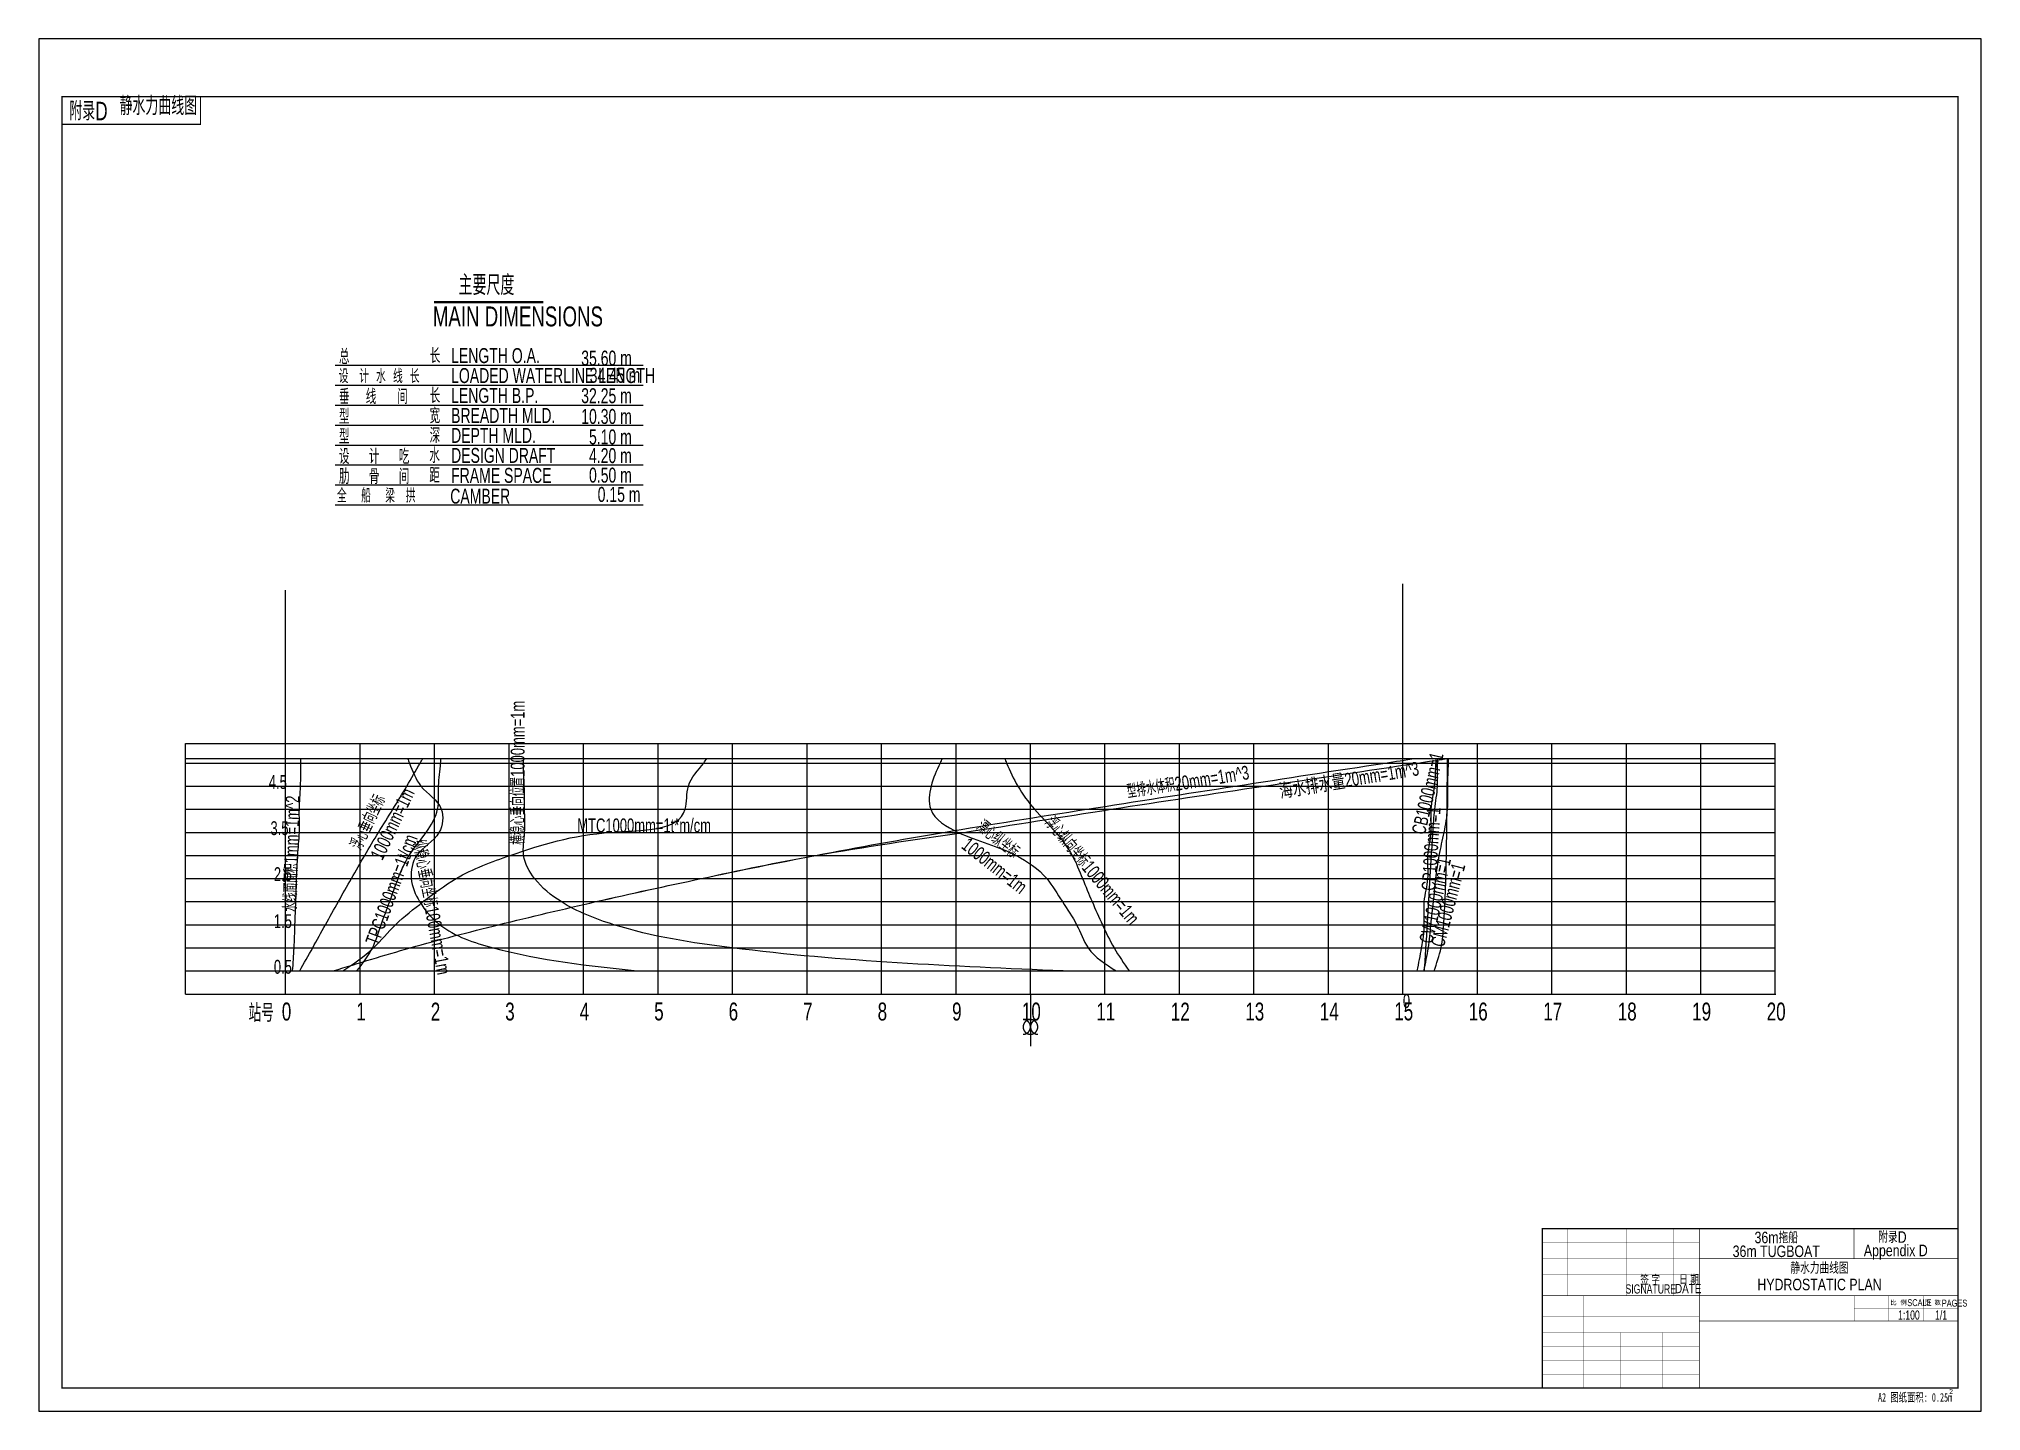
# Model space of a CAD drawing. Extents: x -651345 to -609295, y -285161 to -255461.
import ezdxf
from ezdxf.enums import TextEntityAlignment as Align

# ---------------------------------------------------------------- set-up
doc = ezdxf.new("R2010")
doc.units = 0
doc.header["$LTSCALE"] = 500
doc.header["$MEASUREMENT"] = 0
doc.linetypes.add('XX3', pattern=[5, 3, -2])
doc.linetypes.add('虚线 __ __ __ __ __ __ __ __ __ __ __ __ __ _', pattern=[0.75, 0.5, -0.25])
doc.layers.get('0').update_dxf_attribs({"linetype": 'CONTINUOUS', "lineweight": 20})
for name, color, linetype in [('00', 7, 'CONTINUOUS'), ('TitleBar', 7, 'CONTINUOUS'), ('XX1-5', 2, 'XX3')]:
    doc.layers.add(name, color=color, linetype=linetype)
doc.layers.add('图框', color=3, linetype='CONTINUOUS', lineweight=20)
doc.layers.add('虚线', color=1, linetype='虚线 __ __ __ __ __ __ __ __ __ __ __ __ __ _', lineweight=20)
doc.styles.add('HZ', font='')
doc.styles.add('SWISS721LIGHTBT', font='romany.shx', dxfattribs={"bigfont": 'hztxt.shx'})
doc.styles.add('中英混排2', font='romany.shx', dxfattribs={"width": 0.7, "height": 300, "bigfont": 'hztxt.shx'})
doc.styles.add('公司名称', font='')
doc.styles.add('西文', font='romany.shx', dxfattribs={"width": 0.8, "bigfont": 'hztxt.shx'})
doc.styles.get('HZ').set_extended_font_data('SimSun')
doc.styles.get('公司名称').set_extended_font_data('SimHei')

# ---------------------------------------------------------------- blocks, each defined once
blk = doc.blocks.new('*U165')
at = {"layer": '虚线', "color": 0, "linetype": 'ByBlock'}
blk.add_line((-3, 0), (-3, 5422), dxfattribs=at)
blk = doc.blocks.new('*U166')
at = {"layer": '虚线', "color": 0, "linetype": 'ByBlock', "lineweight": -2, "transparency": 16777216}
for p in [(0, 0), (1612.5, 0), (3225, 0), (4837.5, 0), (6450, 0), (8062.5, 0), (9675, 0), (11287.5, 0), (12900, 0), (14512.5, 0), (16125, 0), (17737.5, 0), (19350, 0), (20962.5, 0), (22575, 0), (24187.5, 0), (25800, 0), (27412.5, 0), (29025, 0), (30637.5, 0)]:
    blk.add_blockref('*U165', p, dxfattribs=at)
blk = doc.blocks.new('坐标轴')
at = {"color": 0}
for points in [[(16284, -711, 0.414214), (16125, -552, 0.414214), (15966, -711, 0.414214), (16125, -870, 0.414214), (16284, -711)], [(15966, -870, 0.414214), (16125, -711, 0.414214), (15966, -552)], [(16284, -552, 0.414214), (16125, -711, 0.414214), (16284, -870)]]:
    blk.add_lwpolyline(points, format="xyb", dxfattribs=at)
at = {"layer": '虚线', "color": 0, "linetype": 'ByBlock'}
for p, q in [((-2166, 0), (-2166, 5422)), ((-2166, 5100), (32250, 5100)), ((0, 0), (0, 5422)), ((-2166, 5000), (32250, 5000)), ((-2166, 4500), (32250, 4500)), ((-2166, 4000), (32250, 4000)), ((-2166, 3500), (32250, 3500)), ((-2166, 3000), (32250, 3000)), ((-2166, 2500), (32250, 2500)), ((-2166, 2000), (32250, 2000)), ((-2166, 1500), (32250, 1500)), ((-2166, 1000), (32250, 1000)), ((-2166, 500), (32250, 500)), ((0, 0), (0, 500)), ((-2166, 0), (32262, 0)), ((16125, 0), (16125, -1125))]:
    blk.add_line(p, q, dxfattribs=at)
blk.add_blockref('*U166', (1616, 0), dxfattribs=at)
blk = doc.blocks.new('2')
at = {"layer": '虚线', "color": 45, "linetype": 'ByBlock'}
blk.add_spline([(51.5, 500), (134.9, 1000), (230.5, 1500), (335.8, 2000), (449.9, 2500), (573.6, 3000), (734.1, 3500), (893.6, 4000), (1058.6, 4500), (1225.5, 5000), (1259.2, 5100)], degree=3, dxfattribs=at)

msp = doc.modelspace()

# ---------------------------------------------------------------- linework, layer by layer
at = {"color": 0, "lineweight": 40}
msp.add_line((-642790, -261161), (-640427, -261161), dxfattribs=at)
at = {"color": 0, "lineweight": 20}
for p, q in [((-644933, -262523), (-638261, -262523)), ((-644933, -262955), (-638261, -262955)), ((-644933, -263387), (-638261, -263387)), ((-644933, -263819), (-638261, -263819)), ((-644933, -264251), (-638261, -264251)), ((-644933, -264251), (-638261, -264251)), ((-644933, -264683), (-638261, -264683)), ((-644933, -265115), (-638261, -265115)), ((-644933, -265115), (-638261, -265115)), ((-644933, -265115), (-638261, -265115)), ((-644933, -265547), (-638261, -265547))]:
    msp.add_line(p, q, dxfattribs=at)
at = {"color": 7, "const_width": 25}
msp.add_lwpolyline([(-609795, -256711), (-609795, -284661), (-650845, -284661), (-650845, -256711)], close=True, dxfattribs=at)
at = {"color": 7, "linetype": 'ByBlock', "lineweight": 13, "const_width": 25}
msp.add_lwpolyline([(-650845, -257310), (-647845, -257310), (-647845, -256710)], dxfattribs=at)
at = {"color": 7, "lineweight": 20, "const_width": 25}
msp.add_lwpolyline([(-618795, -284661), (-609795, -284661), (-609795, -281211), (-618795, -281211)], close=True, dxfattribs=at)
at = {"color": 7, "const_width": 7.5}
for points in [[(-618245, -282661), (-618245, -281211)], [(-616973, -281211), (-616973, -282661)], [(-615945, -282661), (-615945, -281211)], [(-618795, -281507), (-615395, -281507)], [(-618795, -281850), (-615395, -281850)], [(-618795, -282201), (-615395, -282201)], [(-617895, -284661), (-617895, -282661)], [(-612045, -283211), (-612045, -282661)], [(-609795, -282935), (-612045, -282935)], [(-615395, -283121), (-618795, -283121)], [(-615395, -283461), (-618795, -283461)], [(-615395, -283761), (-618795, -283761)], [(-617095, -283461), (-617095, -284661)], [(-616195, -283461), (-616195, -284661)], [(-615395, -284061), (-618795, -284061)], [(-615395, -284361), (-618795, -284361)]]:
    msp.add_lwpolyline(points, dxfattribs=at)
at = {"const_width": 7.5}
for points in [[(-611295, -283211), (-611295, -282661)], [(-610545, -283211), (-610545, -282661)]]:
    msp.add_lwpolyline(points, dxfattribs=at)
at = {"color": 3, "const_width": 7.5}
msp.add_lwpolyline([(-609795, -284161), (-609795, -284661), (-610295, -284661)], dxfattribs=at)
msp.add_lwpolyline([(-609795, -284161), (-609795, -284661), (-610295, -284661)], dxfattribs=at)
at = {"layer": 'TitleBar', "color": 7, "const_width": 15}
for points in [[(-615395, -281211), (-615395, -284661)], [(-612045, -281861), (-612045, -281211)], [(-615395, -281861), (-609795, -281861)], [(-618795, -282661), (-609795, -282661)], [(-609795, -283211), (-615395, -283211)]]:
    msp.add_lwpolyline(points, dxfattribs=at)
at = {"layer": 'XX1-5', "color": 7, "linetype": 'ByBlock', "lineweight": 13}
for p, q in [((-651345, -255461), (-651345, -285161)), ((-609295, -255461), (-651345, -255461)), ((-609295, -285161), (-609295, -255461)), ((-651345, -285161), (-609295, -285161))]:
    msp.add_line(p, q, dxfattribs=at)
at = {"layer": '虚线', "color": 0, "linetype": 'ByBlock'}
for p, q in [((-646002, -276134), (-646002, -267391)), ((-648168, -270712), (-613752, -270712))]:
    msp.add_line(p, q, dxfattribs=at)
at = {"layer": '虚线', "color": 7, "linetype": 'ByBlock'}
msp.add_line((-621814, -276134), (-621814, -267255), dxfattribs=at)
at = {"layer": '虚线', "color": 2, "linetype": 'ByBlock'}
for points in [[(-645851, -275634), (-645818, -275134), (-645800, -274634), (-645782, -274134), (-645764, -273634), (-645741, -273134), (-645705, -272634), (-645705, -272134), (-645679, -271634), (-645674, -271134), (-645673, -271034)], [(-621140, -275634), (-620989, -275134), (-620931, -274634), (-620902, -274134), (-620884, -273634), (-620872, -273134), (-620864, -272634), (-620858, -272134), (-620853, -271634), (-620849, -271134), (-620848, -271034)]]:
    msp.add_spline(points, degree=3, dxfattribs=at)
at = {"layer": '虚线', "color": 1, "linetype": 'ByBlock'}
for points in [[(-645698, -275634), (-645417, -275134), (-645140, -274634), (-644860, -274134), (-644578, -273634), (-644291, -273134), (-643991, -272634), (-643680, -272134), (-643379, -271634), (-643088, -271134), (-643031, -271034)], [(-621067, -271034), (-621072, -271134), (-621072, -271634), (-621132, -272134), (-621170, -272634), (-621203, -273134), (-621232, -273634), (-621260, -274134), (-621290, -274634), (-621322, -275134), (-621354, -275634)]]:
    msp.add_spline(points, degree=3, dxfattribs=at)
at = {"layer": '虚线', "color": 212, "linetype": 'ByBlock'}
msp.add_spline([(-644972, -275634), (-643304, -275134), (-641392, -274634), (-639286, -274134), (-637004, -273634), (-634530, -273134), (-631762, -272634), (-628660, -272134), (-625446, -271634), (-622198, -271134), (-621542, -271034)], degree=3, dxfattribs=at)
at = {"layer": '虚线', "color": 42, "linetype": 'ByBlock'}
msp.add_spline([(-644762, -275634), (-644102, -275134), (-643622, -274634), (-643022, -274134), (-642312, -273634), (-641142, -273134), (-638942, -272634), (-637352, -272134), (-637282, -271634), (-636952, -271134), (-636882, -271034)], degree=3, dxfattribs=at)
at = {"layer": '虚线', "color": 3, "linetype": 'ByBlock'}
for points in [[(-644460, -275634), (-644124, -275134), (-643934, -274634), (-643750, -274134), (-643567, -273634), (-643327, -273134), (-642958, -272634), (-642713, -272134), (-642691, -271634), (-642646, -271134), (-642637, -271034)], [(-621361, -275634), (-621263, -275134), (-621207, -274634), (-621153, -274134), (-621099, -273634), (-621028, -273134), (-620920, -272634), (-620848, -272134), (-620842, -271634), (-620828, -271134), (-620826, -271034)]]:
    msp.add_spline(points, degree=3, dxfattribs=at)
at = {"layer": '虚线', "color": 143, "linetype": 'ByBlock'}
msp.add_spline([(-643362, -271034), (-643322, -271134), (-643072, -271634), (-642632, -272134), (-642682, -272634), (-643162, -273134), (-643282, -273634), (-643102, -274134), (-642662, -274634), (-641512, -275134), (-638392, -275634)], degree=3, dxfattribs=at)
at = {"layer": '虚线', "color": 230, "linetype": 'ByBlock'}
msp.add_spline([(-629168, -275634), (-636343, -275134), (-638895, -274634), (-640039, -274134), (-640612, -273634), (-640849, -273134), (-640829, -272634), (-640829, -272134), (-640835, -271634), (-640852, -271134), (-640847, -271034)], degree=3, dxfattribs=at)
at = {"layer": '虚线', "color": 6, "linetype": 'ByBlock'}
msp.add_spline([(-631792, -271034), (-631835, -271134), (-632029, -271634), (-632037, -272134), (-631444, -272634), (-630187, -273134), (-629526, -273634), (-629187, -274134), (-628877, -274634), (-628626, -275134), (-628020, -275634)], degree=3, dxfattribs=at)
at = {"layer": '虚线', "color": 5, "linetype": 'ByBlock'}
msp.add_spline([(-630434, -271034), (-630395, -271134), (-630150, -271634), (-629790, -272134), (-629328, -272634), (-628975, -273134), (-628750, -273634), (-628543, -274134), (-628320, -274634), (-628067, -275134), (-627742, -275634)], degree=3, dxfattribs=at)
at = {"layer": '虚线', "color": 4, "linetype": 'ByBlock'}
msp.add_spline([(-621504, -275634), (-621408, -275134), (-621351, -274634), (-621351, -274134), (-621272, -273634), (-621272, -273134), (-621202, -272634), (-621202, -272134), (-621127, -271634), (-621098, -271134), (-621092, -271034)], degree=3, dxfattribs=at)

# ---------------------------------------------------------------- block references
at = {"layer": '虚线', "color": 0, "linetype": 'ByBlock'}
msp.add_blockref('坐标轴', (-646002, -276134), dxfattribs=at)
at = {"layer": '虚线', "color": 45, "linetype": 'ByBlock', "xscale": 20}
msp.add_blockref('2', (-646002, -276134), dxfattribs=at)

# ---------------------------------------------------------------- texts
at = {"color": 0, "lineweight": 20, "style": '中英混排2', "width": 0.7}
for s, height, p in [('主要尺度', 432, (-642259, -261007)), ('MAIN DIMENSIONS', 432, (-642816, -261684)), ('总', 324, (-644847, -262502)), ('长', 324, (-642880, -262482)), ('LENGTH O.A.', 324, (-642420, -262478)), ('设   计  水  线  长          ', 300, (-644853, -262912)), ('LOADED WATERLINE LENGTH ', 324, (-642420, -262910)), (' 34.45 m', 324, (-639504, -262904)), ('垂', 324, (-644847, -263366)), ('线', 324, (-644267, -263366)), ('间', 324, (-643586, -263366)), ('长', 324, (-642881, -263346)), ('LENGTH B.P.', 324, (-642420, -263342)), ('型', 324, (-644847, -263798)), ('宽', 324, (-642884, -263778)), ('BREADTH MLD.', 324, (-642420, -263774)), ('型', 324, (-644847, -264230)), ('深', 324, (-642884, -264207)), ('DEPTH MLD.', 324, (-642420, -264206)), ('设', 324, (-644847, -264662)), ('计', 324, (-644199, -264662)), ('吃', 324, (-643551, -264662)), ('水', 324, (-642890, -264639)), ('DESIGN DRAFT', 324, (-642420, -264638)), ('肋', 324, (-644847, -265094)), ('骨', 324, (-644199, -265094)), ('间', 324, (-643551, -265094)), ('距', 324, (-642890, -265071)), ('FRAME SPACE', 324, (-642420, -265070)), ('全    船    梁   拱           ', 300, (-644889, -265496)), ('CAMBER', 324, (-642438, -265520)), ('0.15 m', 324, (-639247, -265483))]:
    msp.add_text(s, height=height, dxfattribs=at).set_placement(p)
for s, p in [('35.60 m', (-638507, -262532)), ('32.25 m', (-638507, -263346)), ('10.30 m', (-638507, -263795)), ('5.10 m', (-638507, -264238)), ('4.20 m', (-638507, -264643)), ('0.50 m', (-638507, -265065))]:
    msp.add_text(s, height=324, dxfattribs=at).set_placement(p, align=Align.RIGHT)
at = {"color": 1, "lineweight": 20, "ltscale": 2, "style": '中英混排2', "width": 0.710555}
for s, p in [('站号', (-646531, -276522)), ('0', (-645983, -276512)), ('1', (-644371, -276512)), ('2', (-642758, -276512)), ('3', (-641146, -276512)), ('4', (-639533, -276512)), ('5', (-637921, -276512)), ('6', (-636308, -276512)), ('7', (-634696, -276512)), ('8', (-633083, -276512)), ('9', (-631471, -276512)), ('10', (-629858, -276512)), ('11', (-628246, -276512)), ('12', (-626633, -276512)), ('13', (-625021, -276512)), ('14', (-623408, -276512)), ('15', (-621796, -276512)), ('16', (-620183, -276512)), ('17', (-618571, -276512)), ('18', (-616958, -276512)), ('19', (-615346, -276512)), ('20', (-613733, -276512))]:
    msp.add_text(s, height=388, dxfattribs=at).set_placement(p, align=Align.MIDDLE)
at = {"color": 4, "style": 'SWISS721LIGHTBT', "width": 0.8}
for s, p in [('36m拖船', (-613731, -281402)), ('36m TUGBOAT', (-613731, -281701)), ('静水力曲线图', (-612795, -282064)), ('HYDROSTATIC PLAN', (-612795, -282420))]:
    msp.add_text(s, height=250, dxfattribs=at).set_placement(p, align=Align.MIDDLE_CENTER)
for s, p in [('附录D', (-611522, -281518)), ('Appendix D', (-611835, -281808))]:
    msp.add_text(s, height=250, dxfattribs=at).set_placement(p)
at = {"color": 4, "lineweight": 20, "style": '中英混排2'}
for s, width, p in [('SIGNATURE', 0.7, (-616448, -282616, 0)), ('DATE', 0.8, (-615638, -282608))]:
    msp.add_text(s, height=200, dxfattribs=dict(at, width=width)).set_placement(p, align=Align.CENTER)
at = {"color": 4, "lineweight": 20, "style": '中英混排2', "width": 0.7}
msp.add_text('签 字', height=200, dxfattribs=at).set_placement((-616461, -282326, 0), align=Align.MIDDLE_CENTER)
msp.add_text('日 期', height=200, dxfattribs=at).set_placement((-615832, -282418))
at = {"color": 4, "style": '公司名称'}
for s, p in [('比 例', (-610906, -282811)), ('页 数', (-610165, -282811))]:
    msp.add_text(s, height=100, dxfattribs=at).set_placement(p, align=Align.MIDDLE_RIGHT)
at = {"color": 7, "style": 'HZ', "width": 0.7}
msp.add_text('A2 图纸面积: 0.25m ', height=185, dxfattribs=at).set_placement((-611528, -284956))
at = {"layer": '00', "color": 4, "insert": (-650686, -256823), "char_height": 400, "attachment_point": 1, "style": '中英混排2'}
msp.add_mtext_dynamic_manual_height_columns('附录D', width=2556.68, gutter_width=1500, heights=[0], dxfattribs=at)
at = {"layer": '00', "color": 4, "insert": (-649598, -256711), "char_height": 500, "width": 2386.42, "attachment_point": 1, "style": '中英混排2'}
msp.add_mtext('{\\H0.8x;静水力曲线图} ', dxfattribs=at)
at = {"layer": 'TitleBar', "color": 4, "style": 'SWISS721LIGHTBT', "width": 0.8}
msp.add_text('SCALE', height=150, dxfattribs=at).set_placement((-610894, -282888))
msp.add_text('PAGES', height=150, dxfattribs=at).set_placement((-610148, -282823), align=Align.MIDDLE_LEFT)
at = {"layer": 'XX1-5', "color": 7, "style": '西文', "width": 0.8}
msp.add_text('2', height=110, dxfattribs=at).set_placement((-609987, -284790))
at = {"layer": '图框', "color": 4, "lineweight": 13, "style": '中英混排2', "width": 0.7}
for s, p in [('1:100', (-611093, -283181)), ('1/1', (-610292, -283181))]:
    msp.add_text(s, height=200, dxfattribs=at).set_placement(p)
at = {"layer": '虚线', "color": 230, "linetype": 'ByBlock', "insert": (-641130, -272903), "char_height": 300, "attachment_point": 1, "rotation": 90, "style": '中英混排2'}
msp.add_mtext_dynamic_manual_height_columns('横稳心垂向位置1000mm=1m', width=3908.17, gutter_width=1500, heights=[0], dxfattribs=at)
at = {"layer": '虚线', "color": 212, "linetype": 'ByBlock', "insert": (-627812, -271608), "char_height": 300, "attachment_point": 1, "rotation": 9.1081, "style": '中英混排2'}
msp.add_mtext_dynamic_manual_height_columns('型排水体积20mm=1m^ 3', width=2915.09, gutter_width=1500, heights=[0], dxfattribs=at)
at = {"layer": '虚线', "color": 45, "linetype": 'ByBlock'}
note = msp.add_mtext_dynamic_manual_height_columns('{\\fSimSun|b0|i0|c134|p2;海水排水量}', width=3200.97, gutter_width=1500, heights=[556, 0], dxfattribs=dict(at, insert=(-624511, -271591), char_height=300, attachment_point=1, rotation=9.2453, style='中英混排2'))
for column, words in zip(note.columns.linked_columns, ['20mm=1m^ 3']):
    column.text = words
at = {"layer": '虚线', "color": 4, "linetype": 'ByBlock', "insert": (-621630, -272634), "char_height": 300, "attachment_point": 1, "rotation": 76.9229, "style": '中英混排2'}
msp.add_mtext_dynamic_manual_height_columns('CB1000mm=1', width=7661.54, gutter_width=1500, heights=[0], dxfattribs=at)
at = {"layer": '虚线', "color": 0, "linetype": 'ByBlock', "char_height": 300, "attachment_point": 1, "style": '中英混排2'}
for s, insert in [('4.5', (-646367, -271394)), ('3.5', (-646331, -272394)), ('2.5', (-646257, -273389)), ('1.5', (-646257, -274405)), ('0.5', (-646257, -275394))]:
    msp.add_mtext_dynamic_manual_height_columns(s, width=283.1, gutter_width=1500, heights=[229], dxfattribs=dict(at, insert=insert))
at = {"layer": '虚线', "color": 2, "linetype": 'ByBlock', "char_height": 300, "attachment_point": 1, "style": '中英混排2'}
for s, width, insert, rotation in [('水线面面积1mm=1m^ 2', 2522.81, (-646059, -274351), 88.6058), ('CM1000mm=1', 1161.96, (-621218, -275061), 75.3005)]:
    msp.add_mtext_dynamic_manual_height_columns(s, width=width, gutter_width=1500, heights=[0], dxfattribs=dict(at, insert=insert, rotation=rotation))
at = {"layer": '虚线', "color": 1, "linetype": 'ByBlock', "char_height": 300, "attachment_point": 1, "style": '中英混排2'}
for s, width, insert, rotation in [('浮心垂向坐标1000mm=1m', 2457.92, (-644631, -272914), 64.4692), ('CP1000mm=1', 6366.33, (-621412, -273884), 86.2866)]:
    msp.add_mtext_dynamic_manual_height_columns(s, width=width, gutter_width=1500, heights=[0], dxfattribs=dict(at, insert=insert, rotation=rotation))
at = {"layer": '虚线', "color": 42, "linetype": 'ByBlock', "insert": (-639688, -272334), "char_height": 300, "attachment_point": 1, "style": '中英混排2'}
msp.add_mtext_dynamic_manual_height_columns('MTC1000mm=1t*m/cm', width=2252.22, gutter_width=1500, heights=[0], dxfattribs=at)
at = {"layer": '虚线', "color": 6, "linetype": 'ByBlock', "insert": (-630897, -272334), "char_height": 300, "attachment_point": 1, "rotation": 321.6707, "style": '中英混排2'}
msp.add_mtext_dynamic_manual_height_columns('漂心纵坐标1000mm=1m', width=2357.31, gutter_width=1500, heights=[0], dxfattribs=at)
at = {"layer": '虚线', "color": 5, "linetype": 'ByBlock', "insert": (-629367, -272250), "char_height": 300, "attachment_point": 1, "rotation": 310.1757, "style": '中英混排2'}
msp.add_mtext_dynamic_manual_height_columns('浮心纵向坐标1000mm=1m', width=3873.56, gutter_width=1500, heights=[0], dxfattribs=at)
at = {"layer": '虚线', "color": 3, "linetype": 'ByBlock', "char_height": 300, "attachment_point": 1, "style": '中英混排2'}
for s, width, insert, rotation in [('TPC1000mm=1t/cm', 1180.8, (-644283, -274999), 69.8974), ('CW1000mm=1', 1310.59, (-621467, -274993), 77.5738)]:
    msp.add_mtext_dynamic_manual_height_columns(s, width=width, gutter_width=1500, heights=[0], dxfattribs=dict(at, insert=insert, rotation=rotation))
at = {"layer": '虚线', "color": 143, "linetype": 'ByBlock', "insert": (-642978, -272770), "char_height": 300, "attachment_point": 1, "rotation": 280.8468, "style": '中英混排2'}
msp.add_mtext_dynamic_manual_height_columns('纵稳心垂向坐标100mm=1m', width=2898.23, gutter_width=1500, heights=[0], dxfattribs=at)
at = {"layer": '虚线', "color": 3, "linetype": 'ByBlock', "insert": (-621814, -276134), "char_height": 300, "attachment_point": 1, "style": '中英混排2'}
msp.add_mtext_dynamic_manual_height_columns('{\\C0;0}', width=693.44, gutter_width=1500, heights=[0], dxfattribs=at)

doc.saveas('drawing.dxf')
